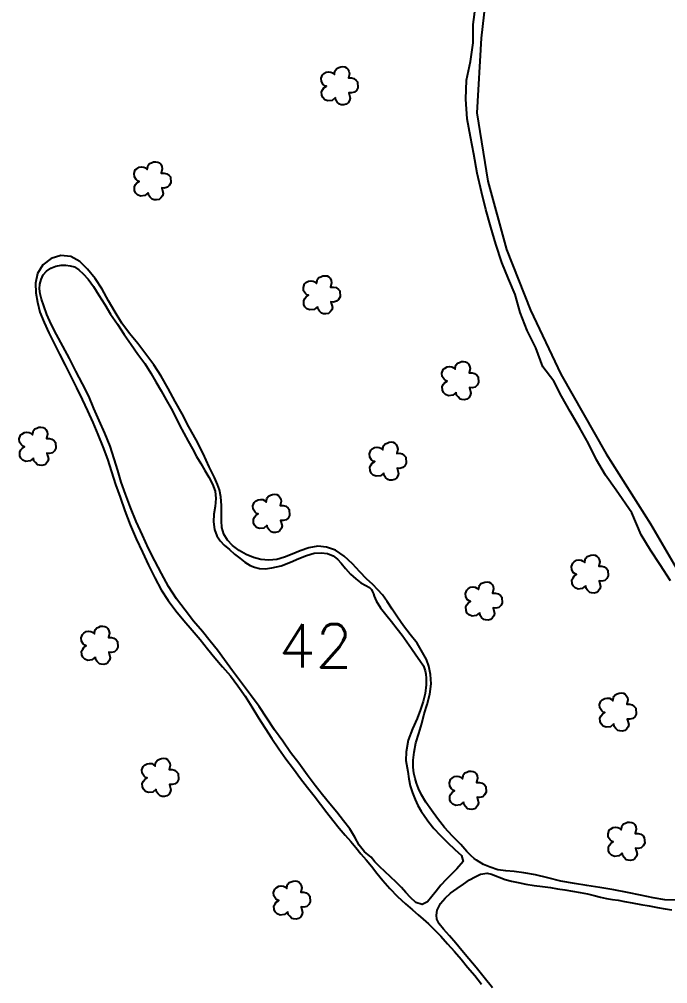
# Model space of a CAD drawing. Extents: x 756492 to 759117, y 7814531 to 7818243.
# Drawn here: x 757382.4 to 757626.8, y 7815319 to 7815682.5 of the extents above; entities that cross this region are included whole.
import ezdxf

# ---------------------------------------------------------------- set-up
doc = ezdxf.new("R2010")
doc.units = 0
doc.header["$MEASUREMENT"] = 0
doc.linetypes.add('CONTINUO', pattern=[0])
for name, color, linetype in [('0114000211', 1, 'Continuous'), ('_SIMBOLO ARVORE', 118, 'Continuous'), ('TEXTO_NUN_TAL', 7, 'Continuous')]:
    doc.layers.add(name, color=color, linetype=linetype)
for name, color, linetype, lineweight in [('0114000211034', 5, 'Continuous', 25), ('0114000211042', 5, 'Continuous', 25), ('0114000211043', 5, 'Continuous', 25)]:
    doc.layers.add(name, color=color, linetype=linetype, lineweight=lineweight)
doc.styles.add('SIMPLEX', font='simplex', dxfattribs={"height": 0.2})

msp = doc.modelspace()

# ---------------------------------------------------------------- linework, layer by layer
at = {"layer": '0114000211'}
for points in [[(757627.84, 7815470.85), (757623.89, 7815476.89), (757620.31, 7815482.35), (757616.75, 7815488.16), (757613.29, 7815496.49), (757607.37, 7815504.98), (757603.26, 7815510.7), (757599.9, 7815516.45), (757596.87, 7815522.61), (757593.48, 7815528.58), (757590.03, 7815534.61), (757586.67, 7815540.43), (757583.86, 7815546.13), (757579.69, 7815551.48), (757577.04, 7815558.68), (757573.8, 7815565.15), (757571.09, 7815571.9), (757569.27, 7815578.77), (757566.73, 7815584.7), (757564.26, 7815590.85), (757561.94, 7815597.68), (757560.13, 7815604.13), (757558.21, 7815610.74), (757556.53, 7815617.41), (757554.96, 7815624.53), (757553.69, 7815631.65), (757552.44, 7815638.21), (757551.16, 7815644.97), (757550.66, 7815652.35), (757550.86, 7815659.53), (757552.37, 7815666.59), (757553.39, 7815673.65), (757553.48, 7815680.48), (757554.31, 7815687.22)], [(757629.89, 7815350.49), (757625.73, 7815350.57), (757621.24, 7815351.31), (757616.51, 7815352.39), (757611.59, 7815353.38), (757606.44, 7815354.33), (757601.24, 7815355.23), (757596.26, 7815355.97), (757591.62, 7815356.75), (757586.48, 7815357.62), (757581.61, 7815358.83), (757576.92, 7815359.98), (757572.48, 7815360.77), (757568.9, 7815361.2), (757565.79, 7815361.49), (757562.78, 7815361.95), (757559.87, 7815362.87), (757557.37, 7815363.85), (757555.64, 7815364.87), (757554.64, 7815365.56), (757553.8, 7815366.17), (757552.67, 7815367.21), (757551.09, 7815368.81), (757548.77, 7815371.49), (757545.68, 7815374.58), (757542.67, 7815377.88), (757540.03, 7815381.21), (757537.67, 7815384.38), (757535.58, 7815387.39), (757533.99, 7815390.13), (757532.87, 7815392.52), (757532.09, 7815394.56), (757531.56, 7815396.32), (757531.11, 7815398.32), (757530.82, 7815400.59), (757530.76, 7815403.2), (757531.16, 7815406.27), (757531.87, 7815409.72), (757532.9, 7815413.33), (757534.07, 7815417.05), (757534.97, 7815420.72), (757536.05, 7815424.25), (757537.14, 7815428.09), (757537.61, 7815431.96), (757537.36, 7815435.51), (757536.73, 7815438.61), (757535.78, 7815441.18), (757534.38, 7815443.85), (757532.29, 7815447.29), (757529.72, 7815450.65), (757527.17, 7815453.91), (757524.93, 7815457.08), (757522.92, 7815460.12), (757520.99, 7815463.01), (757519.24, 7815465.5), (757517.56, 7815467.46), (757515.6, 7815469.42), (757513.25, 7815471.54), (757510.72, 7815474.15), (757507.92, 7815477.23), (757504.83, 7815480.11), (757501.58, 7815482.36), (757498.2, 7815483.56), (757494.84, 7815483.84), (757491.48, 7815483.3), (757488.25, 7815482.12), (757485.18, 7815480.86), (757482.28, 7815479.71), (757479.44, 7815478.92), (757476.39, 7815478.6), (757473.41, 7815478.87), (757470.63, 7815479.61), (757467.87, 7815480.77), (757465.18, 7815482.29), (757462.69, 7815484.08), (757460.77, 7815486.13), (757459.43, 7815488.39), (757458.74, 7815490.86), (757458.52, 7815493.44), (757458.54, 7815496.21), (757458.51, 7815499.26), (757458.37, 7815502.43), (757457.8, 7815505.06), (757457.06, 7815507.07), (757455.94, 7815509.71), (757453.93, 7815513.79), (757451.6, 7815518.83), (757449, 7815523.92), (757446.26, 7815528.85), (757443.7, 7815533.71), (757441.09, 7815538.46), (757438.48, 7815543.25), (757435.85, 7815547.93), (757433.05, 7815552.22), (757430.1, 7815556.3), (757427.05, 7815560.22), (757423.93, 7815564.09), (757421.06, 7815567.91), (757418.47, 7815572.08), (757416.03, 7815576.37), (757413.64, 7815580.73), (757410.98, 7815584.81), (757408.08, 7815588.26), (757405.2, 7815591.22), (757401.81, 7815593.07), (757398.04, 7815593.47), (757394.34, 7815592.26), (757391.22, 7815589.89), (757389.27, 7815586.64), (757388.51, 7815583.06), (757388.59, 7815579.32), (757389.18, 7815575.82), (757390.12, 7815572.14), (757391.67, 7815568.16), (757393.54, 7815564.27), (757395.47, 7815560.31), (757397.53, 7815556.21), (757399.7, 7815552.06), (757401.79, 7815547.81), (757403.88, 7815543.52), (757406, 7815539.22), (757408.01, 7815534.86), (757410.02, 7815530.46), (757412.01, 7815525.98), (757413.87, 7815521.35), (757415.6, 7815516.64), (757417.15, 7815511.91), (757418.66, 7815507.11), (757420.38, 7815502.3), (757422.18, 7815497.18), (757424.17, 7815491.87), (757426.4, 7815486.68), (757428.74, 7815481.63), (757431.08, 7815476.72), (757433.43, 7815471.92), (757435.84, 7815467.45), (757438.45, 7815463.37), (757441.31, 7815459.51), (757444.39, 7815455.85), (757447.48, 7815452.28), (757450.47, 7815448.75), (757453.3, 7815445.25), (757456.11, 7815441.82), (757458.98, 7815438.42), (757461.92, 7815434.97), (757464.69, 7815431.27), (757467.43, 7815427.41), (757469.98, 7815423.34), (757472.57, 7815419.2), (757475.08, 7815415.24), (757477.58, 7815411.38), (757480.15, 7815407.54), (757482.87, 7815403.74), (757485.65, 7815400.01), (757488.38, 7815396.34), (757491.01, 7815392.92), (757493.44, 7815389.72), (757495.85, 7815386.58), (757498.27, 7815383.51), (757500.58, 7815380.55), (757502.95, 7815377.64), (757505.23, 7815374.98), (757507.32, 7815372.55), (757509.17, 7815370.32), (757511.08, 7815367.98), (757513.09, 7815365.66), (757515.12, 7815363.23), (757517.17, 7815360.68), (757519.43, 7815357.87), (757522, 7815354.83), (757524.88, 7815351.78), (757527.91, 7815349.03), (757530.57, 7815346.81), (757532.73, 7815344.98), (757534.58, 7815343.27), (757536.56, 7815341.49), (757538.76, 7815339.37), (757541.21, 7815336.83), (757543.77, 7815334.05), (757546.37, 7815331.17), (757548.87, 7815328.24), (757551.31, 7815325.25), (757554.01, 7815322.11), (757556.61, 7815318.8)]]:
    msp.add_lwpolyline(points, dxfattribs=at)
at = {"layer": '0114000211034'}
msp.add_lwpolyline([(757556.91, 7815817.01), (757561.61, 7815785.24), (757565.15, 7815761.26), (757564.73, 7815739.93), (757559.87, 7815705.12), (757556.44, 7815675.33), (757554.81, 7815647.26), (757558.96, 7815621.48), (757566.03, 7815595.64), (757575.08, 7815572.83), (757586.53, 7815548.76), (757603.52, 7815518.67), (757620.24, 7815492.32), (757633.47, 7815469.73), (757649.29, 7815457.71), (757668.57, 7815452.38), (757709.2, 7815442.65), (757713.81, 7815495.95), (757733.69, 7815738.29), (757737.01, 7815781.54), (757620.77, 7815817.12), (757581.41, 7815832.07), (757564.98, 7815834.13), (757559.64, 7815830.74)], close=True, dxfattribs=at)
at = {"layer": '0114000211042'}
msp.add_lwpolyline([(757528.77, 7815398.98), (757529.24, 7815396.19), (757529.72, 7815393.57), (757530.55, 7815390.92), (757531.56, 7815388.44), (757532.63, 7815386.11), (757533.88, 7815384.02), (757535.19, 7815382.01), (757536.68, 7815379.87), (757538.58, 7815377.5), (757541.02, 7815374.91), (757543.8, 7815372.16), (757546.5, 7815369.54), (757549.01, 7815367.3), (757549.65, 7815364.98), (757547.24, 7815362.25), (757545.37, 7815360.33), (757543.28, 7815358.31), (757541.28, 7815356.14), (757539.47, 7815353.89), (757537.86, 7815351.83), (757536.17, 7815349.88), (757534.19, 7815348.77), (757531.84, 7815349.6), (757529.79, 7815351.41), (757528.1, 7815353.33), (757526.37, 7815355.19), (757524.39, 7815357.25), (757522.28, 7815359.27), (757520.19, 7815361.23), (757518.23, 7815363.05), (757516.39, 7815364.9), (757514.96, 7815366.64), (757512.42, 7815368.65), (757510.48, 7815371.21), (757508.82, 7815374.26), (757506.92, 7815377.31), (757504.52, 7815380.39), (757502.04, 7815383.57), (757499.45, 7815386.76), (757496.7, 7815390.13), (757493.92, 7815393.72), (757490.91, 7815397.75), (757487.73, 7815402.04), (757484.63, 7815406.17), (757481.71, 7815410.34), (757478.53, 7815414.6), (757475.63, 7815419.01), (757472.74, 7815423.4), (757469.5, 7815427.83), (757466.06, 7815432.39), (757462.73, 7815436.92), (757459.71, 7815441.03), (757457.03, 7815444.71), (757454.29, 7815448.12), (757451.37, 7815451.78), (757448, 7815455.62), (757444.83, 7815459.79), (757441.66, 7815464.07), (757438.63, 7815468.65), (757435.94, 7815473.54), (757433.44, 7815478.31), (757431.01, 7815483.04), (757428.76, 7815488.03), (757426.46, 7815493.15), (757424.23, 7815498.45), (757422.33, 7815503.45), (757420.8, 7815507.97), (757419.46, 7815512.38), (757418.15, 7815516.78), (757416.57, 7815521.56), (757414.58, 7815526.45), (757412.45, 7815531.29), (757410.41, 7815535.83), (757408.51, 7815540.41), (757406.18, 7815545.1), (757403.71, 7815549.9), (757401.28, 7815554.66), (757398.8, 7815559.29), (757396.35, 7815563.64), (757394.32, 7815567.58), (757392.76, 7815571.26), (757391.55, 7815574.52), (757390.69, 7815577.01), (757390.24, 7815579.02), (757390.02, 7815580.82), (757390.14, 7815582.67), (757390.56, 7815584.45), (757391.35, 7815586.11), (757392.57, 7815587.55), (757394.22, 7815588.71), (757396.14, 7815589.47), (757398.08, 7815589.77), (757399.89, 7815589.84), (757401.56, 7815589.55), (757403.15, 7815589.11), (757404.8, 7815588.04), (757406.41, 7815586.59), (757408.26, 7815584.51), (757410.28, 7815581.79), (757412.37, 7815578.5), (757414.57, 7815574.98), (757416.74, 7815571.29), (757419.31, 7815567.51), (757421.85, 7815563.63), (757424.49, 7815559.84), (757427.09, 7815556.28), (757429.64, 7815552.67), (757431.92, 7815549.15), (757433.88, 7815545.79), (757435.84, 7815542.42), (757437.74, 7815539.08), (757439.56, 7815535.79), (757441.22, 7815532.62), (757442.76, 7815529.51), (757444.37, 7815526.45), (757446.01, 7815523.42), (757447.62, 7815520.51), (757449.19, 7815517.72), (757450.78, 7815514.99), (757452.35, 7815512.42), (757453.83, 7815509.89), (757455.2, 7815507.31), (757456.2, 7815504.63), (757456.48, 7815501.87), (757456.16, 7815498.88), (757455.71, 7815495.96), (757455.57, 7815493.1), (757455.94, 7815490.22), (757456.87, 7815487.78), (757458.04, 7815485.95), (757459.63, 7815484.26), (757461.53, 7815482.61), (757463.46, 7815480.92), (757465.42, 7815479.3), (757467.41, 7815477.82), (757469.32, 7815476.64), (757471.06, 7815475.93), (757472.88, 7815475.46), (757475.08, 7815475.38), (757477.59, 7815475.68), (757481.11, 7815476.52), (757484.57, 7815477.85), (757487.68, 7815479.23), (757490.65, 7815480.42), (757493.49, 7815481.2), (757496.11, 7815481.38), (757498.55, 7815481.08), (757500.65, 7815480.25), (757502.3, 7815478.98), (757503.7, 7815477.44), (757505.35, 7815475.5), (757507.24, 7815473.37), (757509.15, 7815471.53), (757511.09, 7815470.07), (757513, 7815469.03), (757514.3, 7815468.25), (757515.09, 7815467.49), (757515.51, 7815466.65), (757515.86, 7815465.93), (757516.17, 7815465.06), (757516.83, 7815463.29), (757518.51, 7815460.68), (757520.51, 7815458.09), (757522.63, 7815455.43), (757524.74, 7815452.75), (757526.61, 7815450.3), (757528.46, 7815447.8), (757530.23, 7815445.28), (757531.81, 7815442.95), (757533.37, 7815440.79), (757534.69, 7815438.74), (757535.34, 7815436.87), (757535.53, 7815435.6), (757535.73, 7815434.1), (757535.67, 7815431.58), (757535.35, 7815428.37), (757534.64, 7815425.35), (757533.63, 7815422.32), (757532.31, 7815418.96), (757530.51, 7815415.06), (757528.95, 7815410.79), (757528.15, 7815406.33), (757528.09, 7815403.11)], close=True, dxfattribs=at)
at = {"layer": '0114000211043'}
msp.add_lwpolyline([(757560.67, 7815317.44), (757557.61, 7815321.36), (757554.62, 7815325.03), (757551.81, 7815328.36), (757549.18, 7815331.49), (757546.9, 7815334.27), (757544.57, 7815336.97), (757542.31, 7815339.47), (757540.57, 7815341.57), (757539.79, 7815343.26), (757539.57, 7815344.76), (757539.83, 7815346.75), (757541.12, 7815349.18), (757542.87, 7815351.25), (757544.95, 7815353.11), (757547.37, 7815354.88), (757549.82, 7815356.55), (757552.06, 7815358.11), (757554.15, 7815359.31), (757556.24, 7815360.24), (757558.73, 7815360.69), (757560.28, 7815360.31), (757565.45, 7815358.26), (757567.84, 7815357.61), (757570.39, 7815357.09), (757573.24, 7815356.5), (757576.43, 7815355.95), (757579.58, 7815355.58), (757582.54, 7815355.19), (757585.27, 7815354.77), (757588, 7815354.35), (757590.84, 7815353.88), (757593.73, 7815353.39), (757596.5, 7815352.83), (757599.08, 7815352.23), (757601.47, 7815351.64), (757603.75, 7815351.11), (757605.96, 7815350.72), (757608.03, 7815350.44), (757610.45, 7815349.94), (757613.39, 7815349.42), (757616.63, 7815348.88), (757619.76, 7815348.33), (757622.89, 7815347.74), (757625.76, 7815347.15), (757628.28, 7815346.79)], dxfattribs=at)
at = {"layer": '_SIMBOLO ARVORE', "linetype": 'CONTINUO'}
for points in [[(757501.48, 7815652.94, 0), (757500.23, 7815651.89, 0), (757498.65, 7815651.71, 0), (757497.52, 7815652.15, 0), (757496.72, 7815652.93, 0), (757496.39, 7815653.83, 0), (757496.3, 7815655.17, 0), (757496.73, 7815656.01, 0), (757497.19, 7815656.63, 0), (757498.1, 7815657.25, 0), (757497.52, 7815657.43, 0), (757496.95, 7815657.9, 0), (757496.27, 7815658.96, 0), (757496.15, 7815660.23, 0), (757496.64, 7815661.54, 0), (757497.15, 7815662.01, 0), (757498.08, 7815662.58, 0), (757499.05, 7815662.71, 0), (757499.83, 7815662.6, 0), (757500.45, 7815662.31, 0), (757501.13, 7815661.71, 0), (757501.33, 7815662.86, 0), (757501.5, 7815663.32, 0), (757502.01, 7815663.96, 0), (757502.76, 7815664.24, 0), (757503.49, 7815664.57, 0), (757504.32, 7815664.64, 0), (757505.1, 7815664.53, 0), (757505.74, 7815664.19, 0), (757506.21, 7815663.69, 0), (757506.62, 7815662.87, 0), (757506.78, 7815661.96, 0), (757506.41, 7815660.35, 0), (757507.54, 7815660.37, 0), (757508.47, 7815660.14, 0), (757509.36, 7815659.44, 0), (757509.85, 7815658.88, 0), (757509.98, 7815656.66, 0), (757509.43, 7815655.66, 0), (757508.71, 7815655, 0), (757507.57, 7815654.7, 0), (757506.57, 7815654.78, 0), (757507.1, 7815652.71, 0), (757506.86, 7815651.82, 0), (757506.26, 7815650.98, 0), (757505.6, 7815650.45, 0), (757504.66, 7815650.22, 0), (757503.73, 7815650.27, 0), (757503.03, 7815650.47, 0), (757502.23, 7815651.26, 0), (757501.68, 7815651.97, 0), (757501.52, 7815653.04, 0)], [(757430.93, 7815617.08, 0), (757429.69, 7815616.03, 0), (757428.1, 7815615.85, 0), (757426.97, 7815616.29, 0), (757426.17, 7815617.08, 0), (757425.84, 7815617.98, 0), (757425.75, 7815619.31, 0), (757426.19, 7815620.15, 0), (757426.64, 7815620.77, 0), (757427.55, 7815621.39, 0), (757426.97, 7815621.57, 0), (757426.4, 7815622.05, 0), (757425.73, 7815623.11, 0), (757425.61, 7815624.37, 0), (757426.09, 7815625.68, 0), (757426.6, 7815626.15, 0), (757427.53, 7815626.72, 0), (757428.51, 7815626.85, 0), (757429.29, 7815626.74, 0), (757429.91, 7815626.46, 0), (757430.58, 7815625.85, 0), (757430.79, 7815627.01, 0), (757430.96, 7815627.47, 0), (757431.46, 7815628.11, 0), (757432.22, 7815628.38, 0), (757432.95, 7815628.71, 0), (757433.78, 7815628.78, 0), (757434.56, 7815628.67, 0), (757435.19, 7815628.34, 0), (757435.66, 7815627.83, 0), (757436.07, 7815627.01, 0), (757436.24, 7815626.11, 0), (757435.86, 7815624.49, 0), (757436.99, 7815624.51, 0), (757437.93, 7815624.28, 0), (757438.81, 7815623.58, 0), (757439.3, 7815623.03, 0), (757439.43, 7815620.8, 0), (757438.89, 7815619.81, 0), (757438.16, 7815619.14, 0), (757437.02, 7815618.84, 0), (757436.02, 7815618.93, 0), (757436.56, 7815616.85, 0), (757436.31, 7815615.96, 0), (757435.71, 7815615.12, 0), (757435.05, 7815614.59, 0), (757434.11, 7815614.36, 0), (757433.18, 7815614.42, 0), (757432.48, 7815614.62, 0), (757431.68, 7815615.4, 0), (757431.14, 7815616.11, 0), (757430.97, 7815617.19, 0)], [(757494.75, 7815574.12, 0), (757493.5, 7815573.08, 0), (757491.92, 7815572.9, 0), (757490.79, 7815573.33, 0), (757489.99, 7815574.12, 0), (757489.66, 7815575.02, 0), (757489.57, 7815576.35, 0), (757490, 7815577.19, 0), (757490.46, 7815577.81, 0), (757491.37, 7815578.43, 0), (757490.79, 7815578.62, 0), (757490.22, 7815579.09, 0), (757489.54, 7815580.15, 0), (757489.42, 7815581.41, 0), (757489.91, 7815582.73, 0), (757490.42, 7815583.2, 0), (757491.35, 7815583.77, 0), (757492.32, 7815583.9, 0), (757493.11, 7815583.79, 0), (757493.72, 7815583.5, 0), (757494.4, 7815582.9, 0), (757494.6, 7815584.05, 0), (757494.77, 7815584.51, 0), (757495.28, 7815585.15, 0), (757496.03, 7815585.43, 0), (757496.77, 7815585.75, 0), (757497.59, 7815585.83, 0), (757498.37, 7815585.72, 0), (757499.01, 7815585.38, 0), (757499.48, 7815584.87, 0), (757499.89, 7815584.06, 0), (757500.05, 7815583.15, 0), (757499.68, 7815581.54, 0), (757500.81, 7815581.55, 0), (757501.75, 7815581.33, 0), (757502.63, 7815580.63, 0), (757503.12, 7815580.07, 0), (757503.25, 7815577.85, 0), (757502.7, 7815576.85, 0), (757501.98, 7815576.19, 0), (757500.84, 7815575.88, 0), (757499.84, 7815575.97, 0), (757500.37, 7815573.89, 0), (757500.13, 7815573.01, 0), (757499.53, 7815572.16, 0), (757498.87, 7815571.64, 0), (757497.93, 7815571.41, 0), (757497, 7815571.46, 0), (757496.3, 7815571.66, 0), (757495.5, 7815572.45, 0), (757494.95, 7815573.16, 0), (757494.79, 7815574.23, 0)], [(757546.97, 7815541.81, 0), (757545.72, 7815540.76, 0), (757544.14, 7815540.58, 0), (757543.01, 7815541.02, 0), (757542.21, 7815541.8, 0), (757541.88, 7815542.71, 0), (757541.79, 7815544.04, 0), (757542.22, 7815544.88, 0), (757542.68, 7815545.5, 0), (757543.59, 7815546.12, 0), (757543.01, 7815546.3, 0), (757542.44, 7815546.77, 0), (757541.76, 7815547.83, 0), (757541.64, 7815549.1, 0), (757542.13, 7815550.41, 0), (757542.64, 7815550.88, 0), (757543.57, 7815551.45, 0), (757544.55, 7815551.58, 0), (757545.33, 7815551.47, 0), (757545.94, 7815551.18, 0), (757546.62, 7815550.58, 0), (757546.82, 7815551.73, 0), (757546.99, 7815552.2, 0), (757547.5, 7815552.83, 0), (757548.25, 7815553.11, 0), (757548.99, 7815553.44, 0), (757549.81, 7815553.51, 0), (757550.59, 7815553.4, 0), (757551.23, 7815553.07, 0), (757551.7, 7815552.56, 0), (757552.11, 7815551.74, 0), (757552.27, 7815550.84, 0), (757551.9, 7815549.22, 0), (757553.03, 7815549.24, 0), (757553.97, 7815549.01, 0), (757554.85, 7815548.31, 0), (757555.34, 7815547.75, 0), (757555.47, 7815545.53, 0), (757554.93, 7815544.53, 0), (757554.2, 7815543.87, 0), (757553.06, 7815543.57, 0), (757552.06, 7815543.65, 0), (757552.6, 7815541.58, 0), (757552.35, 7815540.69, 0), (757551.75, 7815539.85, 0), (757551.09, 7815539.32, 0), (757550.15, 7815539.09, 0), (757549.22, 7815539.15, 0), (757548.52, 7815539.34, 0), (757547.72, 7815540.13, 0), (757547.17, 7815540.84, 0), (757547.01, 7815541.92, 0)], [(757387.68, 7815517.06, 0), (757386.43, 7815516.01, 0), (757384.85, 7815515.83, 0), (757383.72, 7815516.27, 0), (757382.92, 7815517.05, 0), (757382.59, 7815517.96, 0), (757382.5, 7815519.29, 0), (757382.93, 7815520.13, 0), (757383.38, 7815520.75, 0), (757384.3, 7815521.37, 0), (757383.72, 7815521.55, 0), (757383.14, 7815522.02, 0), (757382.47, 7815523.08, 0), (757382.35, 7815524.35, 0), (757382.84, 7815525.66, 0), (757383.35, 7815526.13, 0), (757384.28, 7815526.7, 0), (757385.25, 7815526.83, 0), (757386.03, 7815526.72, 0), (757386.65, 7815526.43, 0), (757387.33, 7815525.83, 0), (757387.53, 7815526.98, 0), (757387.7, 7815527.44, 0), (757388.21, 7815528.08, 0), (757388.96, 7815528.36, 0), (757389.69, 7815528.69, 0), (757390.52, 7815528.76, 0), (757391.3, 7815528.65, 0), (757391.94, 7815528.32, 0), (757392.41, 7815527.81, 0), (757392.82, 7815526.99, 0), (757392.98, 7815526.08, 0), (757392.61, 7815524.47, 0), (757393.74, 7815524.49, 0), (757394.67, 7815524.26, 0), (757395.56, 7815523.56, 0), (757396.05, 7815523, 0), (757396.18, 7815520.78, 0), (757395.63, 7815519.78, 0), (757394.91, 7815519.12, 0), (757393.77, 7815518.82, 0), (757392.77, 7815518.9, 0), (757393.3, 7815516.83, 0), (757393.06, 7815515.94, 0), (757392.46, 7815515.1, 0), (757391.8, 7815514.57, 0), (757390.86, 7815514.34, 0), (757389.93, 7815514.4, 0), (757389.23, 7815514.59, 0), (757388.43, 7815515.38, 0), (757387.88, 7815516.09, 0), (757387.71, 7815517.17, 0)], [(757519.7, 7815511.45, 0), (757518.45, 7815510.41, 0), (757516.87, 7815510.22, 0), (757515.74, 7815510.66, 0), (757514.94, 7815511.45, 0), (757514.61, 7815512.35, 0), (757514.52, 7815513.68, 0), (757514.95, 7815514.52, 0), (757515.41, 7815515.14, 0), (757516.32, 7815515.76, 0), (757515.74, 7815515.94, 0), (757515.17, 7815516.42, 0), (757514.49, 7815517.48, 0), (757514.37, 7815518.74, 0), (757514.86, 7815520.05, 0), (757515.37, 7815520.52, 0), (757516.3, 7815521.09, 0), (757517.27, 7815521.22, 0), (757518.05, 7815521.11, 0), (757518.67, 7815520.83, 0), (757519.35, 7815520.22, 0), (757519.55, 7815521.38, 0), (757519.72, 7815521.84, 0), (757520.23, 7815522.48, 0), (757520.98, 7815522.75, 0), (757521.72, 7815523.08, 0), (757522.54, 7815523.16, 0), (757523.32, 7815523.04, 0), (757523.96, 7815522.71, 0), (757524.43, 7815522.2, 0), (757524.84, 7815521.38, 0), (757525, 7815520.48, 0), (757524.63, 7815518.86, 0), (757525.76, 7815518.88, 0), (757526.7, 7815518.66, 0), (757527.58, 7815517.96, 0), (757528.07, 7815517.4, 0), (757528.2, 7815515.17, 0), (757527.65, 7815514.18, 0), (757526.93, 7815513.51, 0), (757525.79, 7815513.21, 0), (757524.79, 7815513.3, 0), (757525.32, 7815511.22, 0), (757525.08, 7815510.34, 0), (757524.48, 7815509.49, 0), (757523.82, 7815508.96, 0), (757522.88, 7815508.73, 0), (757521.95, 7815508.79, 0), (757521.25, 7815508.99, 0), (757520.45, 7815509.77, 0), (757519.9, 7815510.48, 0), (757519.74, 7815511.56, 0)], [(757475.76, 7815491.76, 0), (757474.51, 7815490.71, 0), (757472.93, 7815490.53, 0), (757471.8, 7815490.97, 0), (757471, 7815491.75, 0), (757470.67, 7815492.65, 0), (757470.58, 7815493.99, 0), (757471.01, 7815494.83, 0), (757471.47, 7815495.45, 0), (757472.38, 7815496.07, 0), (757471.8, 7815496.25, 0), (757471.23, 7815496.72, 0), (757470.56, 7815497.78, 0), (757470.43, 7815499.05, 0), (757470.92, 7815500.36, 0), (757471.43, 7815500.83, 0), (757472.36, 7815501.4, 0), (757473.34, 7815501.53, 0), (757474.12, 7815501.42, 0), (757474.73, 7815501.13, 0), (757475.41, 7815500.53, 0), (757475.61, 7815501.68, 0), (757475.79, 7815502.14, 0), (757476.29, 7815502.78, 0), (757477.04, 7815503.06, 0), (757477.78, 7815503.39, 0), (757478.6, 7815503.46, 0), (757479.38, 7815503.35, 0), (757480.02, 7815503.01, 0), (757480.49, 7815502.51, 0), (757480.9, 7815501.69, 0), (757481.06, 7815500.78, 0), (757480.69, 7815499.17, 0), (757481.82, 7815499.19, 0), (757482.76, 7815498.96, 0), (757483.64, 7815498.26, 0), (757484.13, 7815497.7, 0), (757484.26, 7815495.48, 0), (757483.72, 7815494.48, 0), (757482.99, 7815493.82, 0), (757481.85, 7815493.52, 0), (757480.85, 7815493.6, 0), (757481.39, 7815491.53, 0), (757481.14, 7815490.64, 0), (757480.54, 7815489.8, 0), (757479.88, 7815489.27, 0), (757478.94, 7815489.04, 0), (757478.01, 7815489.09, 0), (757477.31, 7815489.29, 0), (757476.51, 7815490.08, 0), (757475.97, 7815490.79, 0), (757475.8, 7815491.86, 0)], [(757595.82, 7815468.91, 0), (757594.58, 7815467.87, 0), (757593, 7815467.69, 0), (757591.87, 7815468.12, 0), (757591.07, 7815468.91, 0), (757590.74, 7815469.81, 0), (757590.65, 7815471.14, 0), (757591.08, 7815471.98, 0), (757591.53, 7815472.6, 0), (757592.44, 7815473.22, 0), (757591.86, 7815473.41, 0), (757591.29, 7815473.88, 0), (757590.62, 7815474.94, 0), (757590.5, 7815476.2, 0), (757590.98, 7815477.52, 0), (757591.49, 7815477.99, 0), (757592.42, 7815478.56, 0), (757593.4, 7815478.69, 0), (757594.18, 7815478.58, 0), (757594.8, 7815478.29, 0), (757595.47, 7815477.69, 0), (757595.68, 7815478.84, 0), (757595.85, 7815479.3, 0), (757596.36, 7815479.94, 0), (757597.11, 7815480.22, 0), (757597.84, 7815480.54, 0), (757598.67, 7815480.62, 0), (757599.45, 7815480.51, 0), (757600.08, 7815480.17, 0), (757600.55, 7815479.66, 0), (757600.97, 7815478.85, 0), (757601.13, 7815477.94, 0), (757600.75, 7815476.33, 0), (757601.89, 7815476.34, 0), (757602.82, 7815476.12, 0), (757603.7, 7815475.42, 0), (757604.19, 7815474.86, 0), (757604.33, 7815472.64, 0), (757603.78, 7815471.64, 0), (757603.06, 7815470.98, 0), (757601.92, 7815470.67, 0), (757600.92, 7815470.76, 0), (757601.45, 7815468.68, 0), (757601.21, 7815467.8, 0), (757600.61, 7815466.95, 0), (757599.94, 7815466.43, 0), (757599, 7815466.2, 0), (757598.07, 7815466.25, 0), (757597.38, 7815466.45, 0), (757596.57, 7815467.24, 0), (757596.03, 7815467.95, 0), (757595.86, 7815469.02, 0)], [(757555.85, 7815458.73, 0), (757554.6, 7815457.69, 0), (757553.02, 7815457.51, 0), (757551.89, 7815457.94, 0), (757551.09, 7815458.73, 0), (757550.76, 7815459.63, 0), (757550.67, 7815460.96, 0), (757551.1, 7815461.8, 0), (757551.56, 7815462.42, 0), (757552.47, 7815463.04, 0), (757551.89, 7815463.23, 0), (757551.32, 7815463.7, 0), (757550.64, 7815464.76, 0), (757550.52, 7815466.02, 0), (757551.01, 7815467.34, 0), (757551.52, 7815467.81, 0), (757552.45, 7815468.38, 0), (757553.42, 7815468.51, 0), (757554.2, 7815468.4, 0), (757554.82, 7815468.11, 0), (757555.5, 7815467.51, 0), (757555.7, 7815468.66, 0), (757555.87, 7815469.12, 0), (757556.38, 7815469.76, 0), (757557.13, 7815470.04, 0), (757557.86, 7815470.36, 0), (757558.69, 7815470.44, 0), (757559.47, 7815470.33, 0), (757560.11, 7815469.99, 0), (757560.58, 7815469.48, 0), (757560.99, 7815468.67, 0), (757561.15, 7815467.76, 0), (757560.78, 7815466.15, 0), (757561.91, 7815466.16, 0), (757562.84, 7815465.94, 0), (757563.73, 7815465.24, 0), (757564.22, 7815464.68, 0), (757564.35, 7815462.46, 0), (757563.8, 7815461.46, 0), (757563.08, 7815460.8, 0), (757561.94, 7815460.49, 0), (757560.94, 7815460.58, 0), (757561.47, 7815458.5, 0), (757561.23, 7815457.62, 0), (757560.63, 7815456.77, 0), (757559.97, 7815456.25, 0), (757559.03, 7815456.02, 0), (757558.1, 7815456.07, 0), (757557.4, 7815456.27, 0), (757556.6, 7815457.06, 0), (757556.05, 7815457.77, 0), (757555.89, 7815458.84, 0)], [(757411, 7815442.04, 0), (757409.75, 7815441, 0), (757408.17, 7815440.81, 0), (757407.04, 7815441.25, 0), (757406.24, 7815442.04, 0), (757405.91, 7815442.94, 0), (757405.82, 7815444.27, 0), (757406.25, 7815445.11, 0), (757406.71, 7815445.73, 0), (757407.62, 7815446.35, 0), (757407.04, 7815446.54, 0), (757406.47, 7815447.01, 0), (757405.8, 7815448.07, 0), (757405.67, 7815449.33, 0), (757406.16, 7815450.64, 0), (757406.67, 7815451.12, 0), (757407.6, 7815451.68, 0), (757408.58, 7815451.81, 0), (757409.36, 7815451.7, 0), (757409.97, 7815451.42, 0), (757410.65, 7815450.81, 0), (757410.85, 7815451.97, 0), (757411.03, 7815452.43, 0), (757411.53, 7815453.07, 0), (757412.28, 7815453.34, 0), (757413.02, 7815453.67, 0), (757413.84, 7815453.75, 0), (757414.62, 7815453.63, 0), (757415.26, 7815453.3, 0), (757415.73, 7815452.79, 0), (757416.14, 7815451.98, 0), (757416.3, 7815451.07, 0), (757415.93, 7815449.45, 0), (757417.06, 7815449.47, 0), (757418, 7815449.25, 0), (757418.88, 7815448.55, 0), (757419.37, 7815447.99, 0), (757419.5, 7815445.76, 0), (757418.96, 7815444.77, 0), (757418.23, 7815444.1, 0), (757417.09, 7815443.8, 0), (757416.09, 7815443.89, 0), (757416.63, 7815441.81, 0), (757416.38, 7815440.93, 0), (757415.78, 7815440.08, 0), (757415.12, 7815439.55, 0), (757414.18, 7815439.32, 0), (757413.25, 7815439.38, 0), (757412.55, 7815439.58, 0), (757411.75, 7815440.36, 0), (757411.21, 7815441.07, 0), (757411.04, 7815442.15, 0)], [(757606.42, 7815416.88, 0), (757605.17, 7815415.83, 0), (757603.59, 7815415.65, 0), (757602.46, 7815416.09, 0), (757601.66, 7815416.88, 0), (757601.33, 7815417.78, 0), (757601.24, 7815419.11, 0), (757601.67, 7815419.95, 0), (757602.13, 7815420.57, 0), (757603.04, 7815421.19, 0), (757602.46, 7815421.37, 0), (757601.89, 7815421.84, 0), (757601.22, 7815422.9, 0), (757601.09, 7815424.17, 0), (757601.58, 7815425.48, 0), (757602.09, 7815425.95, 0), (757603.02, 7815426.52, 0), (757604, 7815426.65, 0), (757604.78, 7815426.54, 0), (757605.39, 7815426.25, 0), (757606.07, 7815425.65, 0), (757606.27, 7815426.8, 0), (757606.45, 7815427.27, 0), (757606.95, 7815427.91, 0), (757607.7, 7815428.18, 0), (757608.44, 7815428.51, 0), (757609.26, 7815428.58, 0), (757610.04, 7815428.47, 0), (757610.68, 7815428.14, 0), (757611.15, 7815427.63, 0), (757611.56, 7815426.81, 0), (757611.72, 7815425.91, 0), (757611.35, 7815424.29, 0), (757612.48, 7815424.31, 0), (757613.42, 7815424.08, 0), (757614.3, 7815423.38, 0), (757614.79, 7815422.82, 0), (757614.92, 7815420.6, 0), (757614.38, 7815419.6, 0), (757613.65, 7815418.94, 0), (757612.51, 7815418.64, 0), (757611.51, 7815418.73, 0), (757612.05, 7815416.65, 0), (757611.8, 7815415.76, 0), (757611.2, 7815414.92, 0), (757610.54, 7815414.39, 0), (757609.6, 7815414.16, 0), (757608.67, 7815414.22, 0), (757607.97, 7815414.42, 0), (757607.17, 7815415.2, 0), (757606.63, 7815415.91, 0), (757606.46, 7815416.99, 0)], [(757433.9, 7815392.25, 0), (757432.66, 7815391.2, 0), (757431.07, 7815391.02, 0), (757429.94, 7815391.46, 0), (757429.14, 7815392.24, 0), (757428.81, 7815393.14, 0), (757428.72, 7815394.47, 0), (757429.16, 7815395.32, 0), (757429.61, 7815395.94, 0), (757430.52, 7815396.55, 0), (757429.94, 7815396.74, 0), (757429.37, 7815397.21, 0), (757428.7, 7815398.27, 0), (757428.58, 7815399.53, 0), (757429.06, 7815400.85, 0), (757429.57, 7815401.32, 0), (757430.5, 7815401.89, 0), (757431.48, 7815402.02, 0), (757432.26, 7815401.91, 0), (757432.87, 7815401.62, 0), (757433.55, 7815401.02, 0), (757433.75, 7815402.17, 0), (757433.93, 7815402.63, 0), (757434.43, 7815403.27, 0), (757435.18, 7815403.55, 0), (757435.92, 7815403.87, 0), (757436.74, 7815403.95, 0), (757437.53, 7815403.84, 0), (757438.16, 7815403.5, 0), (757438.63, 7815402.99, 0), (757439.04, 7815402.18, 0), (757439.21, 7815401.27, 0), (757438.83, 7815399.66, 0), (757439.96, 7815399.68, 0), (757440.9, 7815399.45, 0), (757441.78, 7815398.75, 0), (757442.27, 7815398.19, 0), (757442.4, 7815395.97, 0), (757441.86, 7815394.97, 0), (757441.13, 7815394.31, 0), (757439.99, 7815394, 0), (757438.99, 7815394.09, 0), (757439.53, 7815392.02, 0), (757439.28, 7815391.13, 0), (757438.68, 7815390.29, 0), (757438.02, 7815389.76, 0), (757437.08, 7815389.53, 0), (757436.15, 7815389.58, 0), (757435.45, 7815389.78, 0), (757434.65, 7815390.57, 0), (757434.11, 7815391.28, 0), (757433.94, 7815392.35, 0)], [(757549.79, 7815387.4, 0), (757548.54, 7815386.35, 0), (757546.96, 7815386.17, 0), (757545.83, 7815386.61, 0), (757545.03, 7815387.39, 0), (757544.7, 7815388.29, 0), (757544.61, 7815389.62, 0), (757545.04, 7815390.46, 0), (757545.5, 7815391.09, 0), (757546.41, 7815391.7, 0), (757545.83, 7815391.89, 0), (757545.26, 7815392.36, 0), (757544.58, 7815393.42, 0), (757544.46, 7815394.68, 0), (757544.95, 7815396, 0), (757545.46, 7815396.47, 0), (757546.39, 7815397.04, 0), (757547.36, 7815397.17, 0), (757548.15, 7815397.06, 0), (757548.76, 7815396.77, 0), (757549.44, 7815396.17, 0), (757549.64, 7815397.32, 0), (757549.81, 7815397.78, 0), (757550.32, 7815398.42, 0), (757551.07, 7815398.7, 0), (757551.81, 7815399.02, 0), (757552.63, 7815399.1, 0), (757553.41, 7815398.99, 0), (757554.05, 7815398.65, 0), (757554.52, 7815398.14, 0), (757554.93, 7815397.33, 0), (757555.09, 7815396.42, 0), (757554.72, 7815394.81, 0), (757555.85, 7815394.82, 0), (757556.79, 7815394.6, 0), (757557.67, 7815393.9, 0), (757558.16, 7815393.34, 0), (757558.29, 7815391.12, 0), (757557.74, 7815390.12, 0), (757557.02, 7815389.46, 0), (757555.88, 7815389.15, 0), (757554.88, 7815389.24, 0), (757555.41, 7815387.16, 0), (757555.17, 7815386.28, 0), (757554.57, 7815385.43, 0), (757553.91, 7815384.91, 0), (757552.97, 7815384.68, 0), (757552.04, 7815384.73, 0), (757551.34, 7815384.93, 0), (757550.54, 7815385.72, 0), (757549.99, 7815386.43, 0), (757549.83, 7815387.5, 0)], [(757609.58, 7815368.18, 0), (757608.34, 7815367.13, 0), (757606.75, 7815366.95, 0), (757605.62, 7815367.39, 0), (757604.82, 7815368.18, 0), (757604.49, 7815369.08, 0), (757604.4, 7815370.41, 0), (757604.83, 7815371.25, 0), (757605.29, 7815371.87, 0), (757606.2, 7815372.49, 0), (757605.62, 7815372.67, 0), (757605.05, 7815373.14, 0), (757604.38, 7815374.2, 0), (757604.26, 7815375.47, 0), (757604.74, 7815376.78, 0), (757605.25, 7815377.25, 0), (757606.18, 7815377.82, 0), (757607.16, 7815377.95, 0), (757607.94, 7815377.84, 0), (757608.55, 7815377.55, 0), (757609.23, 7815376.95, 0), (757609.43, 7815378.1, 0), (757609.61, 7815378.57, 0), (757610.11, 7815379.21, 0), (757610.86, 7815379.48, 0), (757611.6, 7815379.81, 0), (757612.42, 7815379.88, 0), (757613.2, 7815379.77, 0), (757613.84, 7815379.44, 0), (757614.31, 7815378.93, 0), (757614.72, 7815378.11, 0), (757614.89, 7815377.21, 0), (757614.51, 7815375.59, 0), (757615.64, 7815375.61, 0), (757616.58, 7815375.38, 0), (757617.46, 7815374.68, 0), (757617.95, 7815374.12, 0), (757618.08, 7815371.9, 0), (757617.54, 7815370.9, 0), (757616.81, 7815370.24, 0), (757615.67, 7815369.94, 0), (757614.67, 7815370.03, 0), (757615.21, 7815367.95, 0), (757614.96, 7815367.06, 0), (757614.36, 7815366.22, 0), (757613.7, 7815365.69, 0), (757612.76, 7815365.46, 0), (757611.83, 7815365.52, 0), (757611.13, 7815365.72, 0), (757610.33, 7815366.5, 0), (757609.79, 7815367.21, 0), (757609.62, 7815368.29, 0)], [(757483.52, 7815346.05, 0), (757482.27, 7815345, 0), (757480.69, 7815344.82, 0), (757479.56, 7815345.26, 0), (757478.76, 7815346.05, 0), (757478.43, 7815346.95, 0), (757478.34, 7815348.28, 0), (757478.77, 7815349.12, 0), (757479.23, 7815349.74, 0), (757480.14, 7815350.36, 0), (757479.56, 7815350.54, 0), (757478.99, 7815351.02, 0), (757478.31, 7815352.08, 0), (757478.19, 7815353.34, 0), (757478.68, 7815354.65, 0), (757479.19, 7815355.12, 0), (757480.12, 7815355.69, 0), (757481.09, 7815355.82, 0), (757481.88, 7815355.71, 0), (757482.49, 7815355.43, 0), (757483.17, 7815354.82, 0), (757483.37, 7815355.98, 0), (757483.54, 7815356.44, 0), (757484.05, 7815357.08, 0), (757484.8, 7815357.35, 0), (757485.54, 7815357.68, 0), (757486.36, 7815357.75, 0), (757487.14, 7815357.64, 0), (757487.78, 7815357.31, 0), (757488.25, 7815356.8, 0), (757488.66, 7815355.98, 0), (757488.82, 7815355.08, 0), (757488.45, 7815353.46, 0), (757489.58, 7815353.48, 0), (757490.52, 7815353.25, 0), (757491.4, 7815352.55, 0), (757491.89, 7815352, 0), (757492.02, 7815349.77, 0), (757491.47, 7815348.78, 0), (757490.75, 7815348.11, 0), (757489.61, 7815347.81, 0), (757488.61, 7815347.9, 0), (757489.14, 7815345.82, 0), (757488.9, 7815344.93, 0), (757488.3, 7815344.09, 0), (757487.64, 7815343.56, 0), (757486.7, 7815343.33, 0), (757485.77, 7815343.39, 0), (757485.07, 7815343.59, 0), (757484.27, 7815344.37, 0), (757483.72, 7815345.08, 0), (757483.56, 7815346.16, 0)]]:
    msp.add_polyline3d(points, dxfattribs=at)

# ---------------------------------------------------------------- texts
at = {"layer": 'TEXTO_NUN_TAL', "linetype": 'Continuous', "style": 'SIMPLEX'}
msp.add_text('42', height=16.25, dxfattribs=at).set_placement((757480.1, 7815438.2))

doc.saveas('drawing.dxf')
